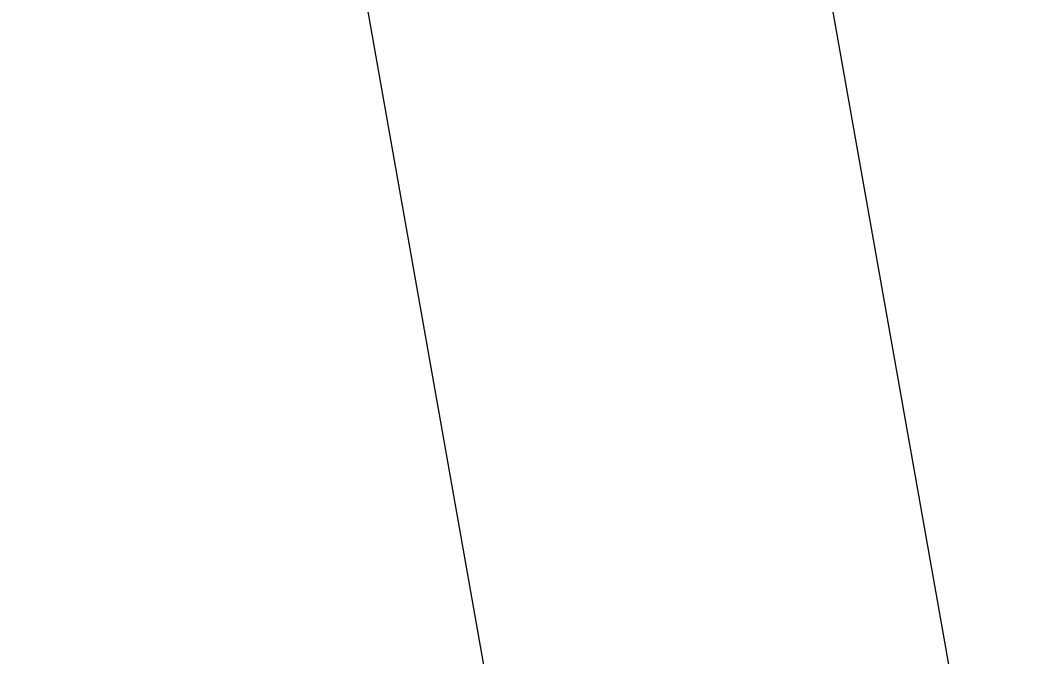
# Model space of a CAD drawing. Header units: millimetres. Extents: x -8417289 to 9420486, y 0 to 166066.
# Drawn here: x -194474.21 to -194452.19, y 106337.59 to 106351.63 of the extents above; entities that cross this region are included whole.
import ezdxf
from ezdxf import colors
from ezdxf.entities.mleader import LeaderData, LeaderLine
from ezdxf.math import Vec2, Vec3

# ---------------------------------------------------------------- set-up
doc = ezdxf.new("R2010")
doc.units = ezdxf.units.MM
doc.header["$MEASUREMENT"] = 0
doc.layers.get('0').update_dxf_attribs({"color": 250, "lineweight": 9})
for name, color, linetype, lineweight in [('_АР ТЕКСТ', 250, 'Continuous', 25), ('АР_Размеры', 175, 'Continuous', 9), ('АР_Сущ Несущая стена', 216, 'Continuous', 30)]:
    doc.layers.add(name, color=color, linetype=linetype, lineweight=lineweight)
doc.styles.add('ISOCPEUR', font='isocpeur.TTF')

# ---------------------------------------------------------------- blocks, each defined once
blk = doc.blocks.new('_DotSmall')
at = {"color": 0, "linetype": 'ByBlock', "const_width": 0.5}
blk.add_lwpolyline([(-0.0625, 0, 1), (0.0625, 0, 1)], format="xyb", close=True, dxfattribs=at)

msp = doc.modelspace()

# ---------------------------------------------------------------- linework, layer by layer
at = {"layer": 'АР_Размеры', "color": 5, "lineweight": 0, "ltscale": 100, "transparency": 33554687}
for points in [[(-194452.387, 106330.01), (-194458.172, 106362.646, 0.523933), (-194458.589, 106362.903), (-194459.669, 106362.711), (-194466.752, 106361.456), (-194467.833, 106361.264, 0.523933), (-194468.136, 106360.88), (-194462.352, 106328.244, 0.414326)], [(-194452.387, 106330.01), (-194458.172, 106362.646, 0.523933), (-194458.589, 106362.903), (-194459.669, 106362.711), (-194466.752, 106361.456), (-194467.833, 106361.264, 0.523933), (-194468.136, 106360.88), (-194462.352, 106328.244, 0.414326)], [(-194452.387, 106330.01), (-194458.172, 106362.646, 0.523933), (-194458.589, 106362.903), (-194459.669, 106362.711), (-194466.752, 106361.456), (-194467.833, 106361.264, 0.523933), (-194468.136, 106360.88), (-194462.352, 106328.244, 0.414326)], [(-194452.387, 106330.01), (-194458.172, 106362.646, 0.523933), (-194458.589, 106362.903), (-194459.669, 106362.711), (-194466.752, 106361.456), (-194467.833, 106361.264, 0.523933), (-194468.136, 106360.88), (-194462.352, 106328.244, 0.414326)], [(-194452.387, 106330.01), (-194458.172, 106362.646, 0.523933), (-194458.589, 106362.903), (-194459.669, 106362.711), (-194466.752, 106361.456), (-194467.833, 106361.264, 0.523933), (-194468.136, 106360.88), (-194462.352, 106328.244, 0.414326)], [(-194452.387, 106330.01), (-194458.172, 106362.646, 0.523933), (-194458.589, 106362.903), (-194459.669, 106362.711), (-194466.752, 106361.456), (-194467.833, 106361.264, 0.523933), (-194468.136, 106360.88), (-194462.352, 106328.244, 0.414326)], [(-194452.387, 106330.01), (-194458.172, 106362.646, 0.523933), (-194458.589, 106362.903), (-194459.669, 106362.711), (-194466.752, 106361.456), (-194467.833, 106361.264, 0.523933), (-194468.136, 106360.88), (-194462.352, 106328.244, 0.414326)], [(-194452.387, 106330.01), (-194458.172, 106362.646, 0.523933), (-194458.589, 106362.903), (-194459.669, 106362.711), (-194466.752, 106361.456), (-194467.833, 106361.264, 0.523933), (-194468.136, 106360.88), (-194462.352, 106328.244, 0.414326)], [(-194452.387, 106330.01), (-194458.172, 106362.646, 0.523933), (-194458.589, 106362.903), (-194459.669, 106362.711), (-194466.752, 106361.456), (-194467.833, 106361.264, 0.523933), (-194468.136, 106360.88), (-194462.352, 106328.244, 0.414326)], [(-194452.387, 106330.01), (-194458.172, 106362.646, 0.523933), (-194458.589, 106362.903), (-194459.669, 106362.711), (-194466.752, 106361.456), (-194467.833, 106361.264, 0.523933), (-194468.136, 106360.88), (-194462.352, 106328.244, 0.414326)], [(-194452.387, 106330.01), (-194458.172, 106362.646, 0.523933), (-194458.589, 106362.903), (-194459.669, 106362.711), (-194466.752, 106361.456), (-194467.833, 106361.264, 0.523933), (-194468.136, 106360.88), (-194462.352, 106328.244, 0.414326)], [(-194452.387, 106330.01), (-194458.172, 106362.646, 0.523933), (-194458.589, 106362.903), (-194459.669, 106362.711), (-194466.752, 106361.456), (-194467.833, 106361.264, 0.523933), (-194468.136, 106360.88), (-194462.352, 106328.244, 0.414326)], [(-194452.387, 106330.01), (-194458.172, 106362.646, 0.523933), (-194458.589, 106362.903), (-194459.669, 106362.711), (-194466.752, 106361.456), (-194467.833, 106361.264, 0.523933), (-194468.136, 106360.88), (-194462.352, 106328.244, 0.414326)], [(-194452.387, 106330.01), (-194458.172, 106362.646, 0.523933), (-194458.589, 106362.903), (-194459.669, 106362.711), (-194466.752, 106361.456), (-194467.833, 106361.264, 0.523933), (-194468.136, 106360.88), (-194462.352, 106328.244, 0.414326)], [(-194452.387, 106330.01), (-194458.172, 106362.646, 0.523933), (-194458.589, 106362.903), (-194459.669, 106362.711), (-194466.752, 106361.456), (-194467.833, 106361.264, 0.523933), (-194468.136, 106360.88), (-194462.352, 106328.244, 0.414326)], [(-194452.387, 106330.01), (-194458.172, 106362.646, 0.523933), (-194458.589, 106362.903), (-194459.669, 106362.711), (-194466.752, 106361.456), (-194467.833, 106361.264, 0.523933), (-194468.136, 106360.88), (-194462.352, 106328.244, 0.414326)], [(-194452.387, 106330.01), (-194458.172, 106362.646, 0.523933), (-194458.589, 106362.903), (-194459.669, 106362.711), (-194466.752, 106361.456), (-194467.833, 106361.264, 0.523933), (-194468.136, 106360.88), (-194462.352, 106328.244, 0.414326)], [(-194452.387, 106330.01), (-194458.172, 106362.646, 0.523933), (-194458.589, 106362.903), (-194459.669, 106362.711), (-194466.752, 106361.456), (-194467.833, 106361.264, 0.523933), (-194468.136, 106360.88), (-194462.352, 106328.244, 0.414326)], [(-194452.387, 106330.01), (-194458.172, 106362.646, 0.523933), (-194458.589, 106362.903), (-194459.669, 106362.711), (-194466.752, 106361.456), (-194467.833, 106361.264, 0.523933), (-194468.136, 106360.88), (-194462.352, 106328.244, 0.414326)], [(-194452.387, 106330.01), (-194458.172, 106362.646, 0.523933), (-194458.589, 106362.903), (-194459.669, 106362.711), (-194466.752, 106361.456), (-194467.833, 106361.264, 0.523933), (-194468.136, 106360.88), (-194462.352, 106328.244, 0.414326)], [(-194452.387, 106330.01), (-194458.172, 106362.646, 0.523933), (-194458.589, 106362.903), (-194459.669, 106362.711), (-194466.752, 106361.456), (-194467.833, 106361.264, 0.523933), (-194468.136, 106360.88), (-194462.352, 106328.244, 0.414326)], [(-194452.387, 106330.01), (-194458.172, 106362.646, 0.523933), (-194458.589, 106362.903), (-194459.669, 106362.711), (-194466.752, 106361.456), (-194467.833, 106361.264, 0.523933), (-194468.136, 106360.88), (-194462.352, 106328.244, 0.414326)], [(-194452.387, 106330.01), (-194458.172, 106362.646, 0.523933), (-194458.589, 106362.903), (-194459.669, 106362.711), (-194466.752, 106361.456), (-194467.833, 106361.264, 0.523933), (-194468.136, 106360.88), (-194462.352, 106328.244, 0.414326)], [(-194452.387, 106330.01), (-194458.172, 106362.646, 0.523933), (-194458.589, 106362.903), (-194459.669, 106362.711), (-194466.752, 106361.456), (-194467.833, 106361.264, 0.523933), (-194468.136, 106360.88), (-194462.352, 106328.244, 0.414326)], [(-194452.387, 106330.01), (-194458.172, 106362.646, 0.523933), (-194458.589, 106362.903), (-194459.669, 106362.711), (-194466.752, 106361.456), (-194467.833, 106361.264, 0.523933), (-194468.136, 106360.88), (-194462.352, 106328.244, 0.414326)], [(-194452.387, 106330.01), (-194458.172, 106362.646, 0.523933), (-194458.589, 106362.903), (-194459.669, 106362.711), (-194466.752, 106361.456), (-194467.833, 106361.264, 0.523933), (-194468.136, 106360.88), (-194462.352, 106328.244, 0.414326)], [(-194452.387, 106330.01), (-194458.172, 106362.646, 0.523933), (-194458.589, 106362.903), (-194459.669, 106362.711), (-194466.752, 106361.456), (-194467.833, 106361.264, 0.523933), (-194468.136, 106360.88), (-194462.352, 106328.244, 0.414326)], [(-194452.387, 106330.01), (-194458.172, 106362.646, 0.523933), (-194458.589, 106362.903), (-194459.669, 106362.711), (-194466.752, 106361.456), (-194467.833, 106361.264, 0.523933), (-194468.136, 106360.88), (-194462.352, 106328.244, 0.414326)], [(-194452.387, 106330.01), (-194458.172, 106362.646, 0.523933), (-194458.589, 106362.903), (-194459.669, 106362.711), (-194466.752, 106361.456), (-194467.833, 106361.264, 0.523933), (-194468.136, 106360.88), (-194462.352, 106328.244, 0.414326)], [(-194452.387, 106330.01), (-194458.172, 106362.646, 0.523933), (-194458.589, 106362.903), (-194459.669, 106362.711), (-194466.752, 106361.456), (-194467.833, 106361.264, 0.523933), (-194468.136, 106360.88), (-194462.352, 106328.244, 0.414326)], [(-194452.387, 106330.01), (-194458.172, 106362.646, 0.523933), (-194458.589, 106362.903), (-194459.669, 106362.711), (-194466.752, 106361.456), (-194467.833, 106361.264, 0.523933), (-194468.136, 106360.88), (-194462.352, 106328.244, 0.414326)], [(-194452.387, 106330.01), (-194458.172, 106362.646, 0.523933), (-194458.589, 106362.903), (-194459.669, 106362.711), (-194466.752, 106361.456), (-194467.833, 106361.264, 0.523933), (-194468.136, 106360.88), (-194462.352, 106328.244, 0.414326)], [(-194452.387, 106330.01), (-194458.172, 106362.646, 0.523933), (-194458.589, 106362.903), (-194459.669, 106362.711), (-194466.752, 106361.456), (-194467.833, 106361.264, 0.523933), (-194468.136, 106360.88), (-194462.352, 106328.244, 0.414326)], [(-194452.387, 106330.01), (-194458.172, 106362.646, 0.523933), (-194458.589, 106362.903), (-194459.669, 106362.711), (-194466.752, 106361.456), (-194467.833, 106361.264, 0.523933), (-194468.136, 106360.88), (-194462.352, 106328.244, 0.414326)], [(-194452.387, 106330.01), (-194458.172, 106362.646, 0.523933), (-194458.589, 106362.903), (-194459.669, 106362.711), (-194466.752, 106361.456), (-194467.833, 106361.264, 0.523933), (-194468.136, 106360.88), (-194462.352, 106328.244, 0.414326)], [(-194452.387, 106330.01), (-194458.172, 106362.646, 0.523933), (-194458.589, 106362.903), (-194459.669, 106362.711), (-194466.752, 106361.456), (-194467.833, 106361.264, 0.523933), (-194468.136, 106360.88), (-194462.352, 106328.244, 0.414326)], [(-194452.387, 106330.01), (-194458.172, 106362.646, 0.523933), (-194458.589, 106362.903), (-194459.669, 106362.711), (-194466.752, 106361.456), (-194467.833, 106361.264, 0.523933), (-194468.136, 106360.88), (-194462.352, 106328.244, 0.414326)], [(-194452.387, 106330.01), (-194458.172, 106362.646, 0.523933), (-194458.589, 106362.903), (-194459.669, 106362.711), (-194466.752, 106361.456), (-194467.833, 106361.264, 0.523933), (-194468.136, 106360.88), (-194462.352, 106328.244, 0.414326)], [(-194452.387, 106330.01), (-194458.172, 106362.646, 0.523933), (-194458.589, 106362.903), (-194459.669, 106362.711), (-194466.752, 106361.456), (-194467.833, 106361.264, 0.523933), (-194468.136, 106360.88), (-194462.352, 106328.244, 0.414326)], [(-194452.387, 106330.01), (-194458.172, 106362.646, 0.523933), (-194458.589, 106362.903), (-194459.669, 106362.711), (-194466.752, 106361.456), (-194467.833, 106361.264, 0.523933), (-194468.136, 106360.88), (-194462.352, 106328.244, 0.414326)], [(-194452.387, 106330.01), (-194458.172, 106362.646, 0.523933), (-194458.589, 106362.903), (-194459.669, 106362.711), (-194466.752, 106361.456), (-194467.833, 106361.264, 0.523933), (-194468.136, 106360.88), (-194462.352, 106328.244, 0.414326)], [(-194452.387, 106330.01), (-194458.172, 106362.646, 0.523933), (-194458.589, 106362.903), (-194459.669, 106362.711), (-194466.752, 106361.456), (-194467.833, 106361.264, 0.523933), (-194468.136, 106360.88), (-194462.352, 106328.244, 0.414326)], [(-194452.387, 106330.01), (-194458.172, 106362.646, 0.523933), (-194458.589, 106362.903), (-194459.669, 106362.711), (-194466.752, 106361.456), (-194467.833, 106361.264, 0.523933), (-194468.136, 106360.88), (-194462.352, 106328.244, 0.414326)], [(-194452.387, 106330.01), (-194458.172, 106362.646, 0.523933), (-194458.589, 106362.903), (-194459.669, 106362.711), (-194466.752, 106361.456), (-194467.833, 106361.264, 0.523933), (-194468.136, 106360.88), (-194462.352, 106328.244, 0.414326)], [(-194452.387, 106330.01), (-194458.172, 106362.646, 0.523933), (-194458.589, 106362.903), (-194459.669, 106362.711), (-194466.752, 106361.456), (-194467.833, 106361.264, 0.523933), (-194468.136, 106360.88), (-194462.352, 106328.244, 0.414326)], [(-194452.387, 106330.01), (-194458.172, 106362.646, 0.523933), (-194458.589, 106362.903), (-194459.669, 106362.711), (-194466.752, 106361.456), (-194467.833, 106361.264, 0.523933), (-194468.136, 106360.88), (-194462.352, 106328.244, 0.414326)], [(-194452.387, 106330.01), (-194458.172, 106362.646, 0.523933), (-194458.589, 106362.903), (-194459.669, 106362.711), (-194466.752, 106361.456), (-194467.833, 106361.264, 0.523933), (-194468.136, 106360.88), (-194462.352, 106328.244, 0.414326)], [(-194452.387, 106330.01), (-194458.172, 106362.646, 0.523933), (-194458.589, 106362.903), (-194459.669, 106362.711), (-194466.752, 106361.456), (-194467.833, 106361.264, 0.523933), (-194468.136, 106360.88), (-194462.352, 106328.244, 0.414326)], [(-194452.387, 106330.01), (-194458.172, 106362.646, 0.523933), (-194458.589, 106362.903), (-194459.669, 106362.711), (-194466.752, 106361.456), (-194467.833, 106361.264, 0.523933), (-194468.136, 106360.88), (-194462.352, 106328.244, 0.414326)], [(-194452.387, 106330.01), (-194458.172, 106362.646, 0.523933), (-194458.589, 106362.903), (-194459.669, 106362.711), (-194466.752, 106361.456), (-194467.833, 106361.264, 0.523933), (-194468.136, 106360.88), (-194462.352, 106328.244, 0.414326)], [(-194452.387, 106330.01), (-194458.172, 106362.646, 0.523933), (-194458.589, 106362.903), (-194459.669, 106362.711), (-194466.752, 106361.456), (-194467.833, 106361.264, 0.523933), (-194468.136, 106360.88), (-194462.352, 106328.244, 0.414326)], [(-194452.387, 106330.01), (-194458.172, 106362.646, 0.523933), (-194458.589, 106362.903), (-194459.669, 106362.711), (-194466.752, 106361.456), (-194467.833, 106361.264, 0.523933), (-194468.136, 106360.88), (-194462.352, 106328.244, 0.414326)], [(-194452.387, 106330.01), (-194458.172, 106362.646, 0.523933), (-194458.589, 106362.903), (-194459.669, 106362.711), (-194466.752, 106361.456), (-194467.833, 106361.264, 0.523933), (-194468.136, 106360.88), (-194462.352, 106328.244, 0.414326)], [(-194452.387, 106330.01), (-194458.172, 106362.646, 0.523933), (-194458.589, 106362.903), (-194459.669, 106362.711), (-194466.752, 106361.456), (-194467.833, 106361.264, 0.523933), (-194468.136, 106360.88), (-194462.352, 106328.244, 0.414326)], [(-194452.387, 106330.01), (-194458.172, 106362.646, 0.523933), (-194458.589, 106362.903), (-194459.669, 106362.711), (-194466.752, 106361.456), (-194467.833, 106361.264, 0.523933), (-194468.136, 106360.88), (-194462.352, 106328.244, 0.414326)], [(-194452.387, 106330.01), (-194458.172, 106362.646, 0.523933), (-194458.589, 106362.903), (-194459.669, 106362.711), (-194466.752, 106361.456), (-194467.833, 106361.264, 0.523933), (-194468.136, 106360.88), (-194462.352, 106328.244, 0.414326)], [(-194452.387, 106330.01), (-194458.172, 106362.646, 0.523933), (-194458.589, 106362.903), (-194459.669, 106362.711), (-194466.752, 106361.456), (-194467.833, 106361.264, 0.523933), (-194468.136, 106360.88), (-194462.352, 106328.244, 0.414326)], [(-194452.387, 106330.01), (-194458.172, 106362.646, 0.523933), (-194458.589, 106362.903), (-194459.669, 106362.711), (-194466.752, 106361.456), (-194467.833, 106361.264, 0.523933), (-194468.136, 106360.88), (-194462.352, 106328.244, 0.414326)], [(-194452.387, 106330.01), (-194458.172, 106362.646, 0.523933), (-194458.589, 106362.903), (-194459.669, 106362.711), (-194466.752, 106361.456), (-194467.833, 106361.264, 0.523933), (-194468.136, 106360.88), (-194462.352, 106328.244, 0.414326)], [(-194452.387, 106330.01), (-194458.172, 106362.646, 0.523933), (-194458.589, 106362.903), (-194459.669, 106362.711), (-194466.752, 106361.456), (-194467.833, 106361.264, 0.523933), (-194468.136, 106360.88), (-194462.352, 106328.244, 0.414326)], [(-194452.387, 106330.01), (-194458.172, 106362.646, 0.523933), (-194458.589, 106362.903), (-194459.669, 106362.711), (-194466.752, 106361.456), (-194467.833, 106361.264, 0.523933), (-194468.136, 106360.88), (-194462.352, 106328.244, 0.414326)], [(-194452.387, 106330.01), (-194458.172, 106362.646, 0.523933), (-194458.589, 106362.903), (-194459.669, 106362.711), (-194466.752, 106361.456), (-194467.833, 106361.264, 0.523933), (-194468.136, 106360.88), (-194462.352, 106328.244, 0.414326)], [(-194452.387, 106330.01), (-194458.172, 106362.646, 0.523933), (-194458.589, 106362.903), (-194459.669, 106362.711), (-194466.752, 106361.456), (-194467.833, 106361.264, 0.523933), (-194468.136, 106360.88), (-194462.352, 106328.244, 0.414326)], [(-194452.387, 106330.01), (-194458.172, 106362.646, 0.523933), (-194458.589, 106362.903), (-194459.669, 106362.711), (-194466.752, 106361.456), (-194467.833, 106361.264, 0.523933), (-194468.136, 106360.88), (-194462.352, 106328.244, 0.414326)], [(-194452.387, 106330.01), (-194458.172, 106362.646, 0.523933), (-194458.589, 106362.903), (-194459.669, 106362.711), (-194466.752, 106361.456), (-194467.833, 106361.264, 0.523933), (-194468.136, 106360.88), (-194462.352, 106328.244, 0.414326)], [(-194452.387, 106330.01), (-194458.172, 106362.646, 0.523933), (-194458.589, 106362.903), (-194459.669, 106362.711), (-194466.752, 106361.456), (-194467.833, 106361.264, 0.523933), (-194468.136, 106360.88), (-194462.352, 106328.244, 0.414326)], [(-194452.387, 106330.01), (-194458.172, 106362.646, 0.523933), (-194458.589, 106362.903), (-194459.669, 106362.711), (-194466.752, 106361.456), (-194467.833, 106361.264, 0.523933), (-194468.136, 106360.88), (-194462.352, 106328.244, 0.414326)], [(-194452.387, 106330.01), (-194458.172, 106362.646, 0.523933), (-194458.589, 106362.903), (-194459.669, 106362.711), (-194466.752, 106361.456), (-194467.833, 106361.264, 0.523933), (-194468.136, 106360.88), (-194462.352, 106328.244, 0.414326)], [(-194452.387, 106330.01), (-194458.172, 106362.646, 0.523933), (-194458.589, 106362.903), (-194459.669, 106362.711), (-194466.752, 106361.456), (-194467.833, 106361.264, 0.523933), (-194468.136, 106360.88), (-194462.352, 106328.244, 0.414326)], [(-194452.387, 106330.01), (-194458.172, 106362.646, 0.523933), (-194458.589, 106362.903), (-194459.669, 106362.711), (-194466.752, 106361.456), (-194467.833, 106361.264, 0.523933), (-194468.136, 106360.88), (-194462.352, 106328.244, 0.414326)], [(-194452.387, 106330.01), (-194458.172, 106362.646, 0.523933), (-194458.589, 106362.903), (-194459.669, 106362.711), (-194466.752, 106361.456), (-194467.833, 106361.264, 0.523933), (-194468.136, 106360.88), (-194462.352, 106328.244, 0.414326)], [(-194452.387, 106330.01), (-194458.172, 106362.646, 0.523933), (-194458.589, 106362.903), (-194459.669, 106362.711), (-194466.752, 106361.456), (-194467.833, 106361.264, 0.523933), (-194468.136, 106360.88), (-194462.352, 106328.244, 0.414326)], [(-194452.387, 106330.01), (-194458.172, 106362.646, 0.523933), (-194458.589, 106362.903), (-194459.669, 106362.711), (-194466.752, 106361.456), (-194467.833, 106361.264, 0.523933), (-194468.136, 106360.88), (-194462.352, 106328.244, 0.414326)], [(-194452.387, 106330.01), (-194458.172, 106362.646, 0.523933), (-194458.589, 106362.903), (-194459.669, 106362.711), (-194466.752, 106361.456), (-194467.833, 106361.264, 0.523933), (-194468.136, 106360.88), (-194462.352, 106328.244, 0.414326)], [(-194452.387, 106330.01), (-194458.172, 106362.646, 0.523933), (-194458.589, 106362.903), (-194459.669, 106362.711), (-194466.752, 106361.456), (-194467.833, 106361.264, 0.523933), (-194468.136, 106360.88), (-194462.352, 106328.244, 0.414326)], [(-194452.387, 106330.01), (-194458.172, 106362.646, 0.523933), (-194458.589, 106362.903), (-194459.669, 106362.711), (-194466.752, 106361.456), (-194467.833, 106361.264, 0.523933), (-194468.136, 106360.88), (-194462.352, 106328.244, 0.414326)], [(-194452.387, 106330.01), (-194458.172, 106362.646, 0.523933), (-194458.589, 106362.903), (-194459.669, 106362.711), (-194466.752, 106361.456), (-194467.833, 106361.264, 0.523933), (-194468.136, 106360.88), (-194462.352, 106328.244, 0.414326)], [(-194452.387, 106330.01), (-194458.172, 106362.646, 0.523933), (-194458.589, 106362.903), (-194459.669, 106362.711), (-194466.752, 106361.456), (-194467.833, 106361.264, 0.523933), (-194468.136, 106360.88), (-194462.352, 106328.244, 0.414326)], [(-194452.387, 106330.01), (-194458.172, 106362.646, 0.523933), (-194458.589, 106362.903), (-194459.669, 106362.711), (-194466.752, 106361.456), (-194467.833, 106361.264, 0.523933), (-194468.136, 106360.88), (-194462.352, 106328.244, 0.414326)], [(-194452.387, 106330.01), (-194458.172, 106362.646, 0.523933), (-194458.589, 106362.903), (-194459.669, 106362.711), (-194466.752, 106361.456), (-194467.833, 106361.264, 0.523933), (-194468.136, 106360.88), (-194462.352, 106328.244, 0.414326)], [(-194452.387, 106330.01), (-194458.172, 106362.646, 0.523933), (-194458.589, 106362.903), (-194459.669, 106362.711), (-194466.752, 106361.456), (-194467.833, 106361.264, 0.523933), (-194468.136, 106360.88), (-194462.352, 106328.244, 0.414326)], [(-194452.387, 106330.01), (-194458.172, 106362.646, 0.523933), (-194458.589, 106362.903), (-194459.669, 106362.711), (-194466.752, 106361.456), (-194467.833, 106361.264, 0.523933), (-194468.136, 106360.88), (-194462.352, 106328.244, 0.414326)], [(-194452.387, 106330.01), (-194458.172, 106362.646, 0.523933), (-194458.589, 106362.903), (-194459.669, 106362.711), (-194466.752, 106361.456), (-194467.833, 106361.264, 0.523933), (-194468.136, 106360.88), (-194462.352, 106328.244, 0.414326)], [(-194452.387, 106330.01), (-194458.172, 106362.646, 0.523933), (-194458.589, 106362.903), (-194459.669, 106362.711), (-194466.752, 106361.456), (-194467.833, 106361.264, 0.523933), (-194468.136, 106360.88), (-194462.352, 106328.244, 0.414326)], [(-194452.387, 106330.01), (-194458.172, 106362.646, 0.523933), (-194458.589, 106362.903), (-194459.669, 106362.711), (-194466.752, 106361.456), (-194467.833, 106361.264, 0.523933), (-194468.136, 106360.88), (-194462.352, 106328.244, 0.414326)], [(-194452.387, 106330.01), (-194458.172, 106362.646, 0.523933), (-194458.589, 106362.903), (-194459.669, 106362.711), (-194466.752, 106361.456), (-194467.833, 106361.264, 0.523933), (-194468.136, 106360.88), (-194462.352, 106328.244, 0.414326)], [(-194452.387, 106330.01), (-194458.172, 106362.646, 0.523933), (-194458.589, 106362.903), (-194459.669, 106362.711), (-194466.752, 106361.456), (-194467.833, 106361.264, 0.523933), (-194468.136, 106360.88), (-194462.352, 106328.244, 0.414326)], [(-194452.387, 106330.01), (-194458.172, 106362.646, 0.523933), (-194458.589, 106362.903), (-194459.669, 106362.711), (-194466.752, 106361.456), (-194467.833, 106361.264, 0.523933), (-194468.136, 106360.88), (-194462.352, 106328.244, 0.414326)], [(-194452.387, 106330.01), (-194458.172, 106362.646, 0.523933), (-194458.589, 106362.903), (-194459.669, 106362.711), (-194466.752, 106361.456), (-194467.833, 106361.264, 0.523933), (-194468.136, 106360.88), (-194462.352, 106328.244, 0.414326)], [(-194452.387, 106330.01), (-194458.172, 106362.646, 0.523933), (-194458.589, 106362.903), (-194459.669, 106362.711), (-194466.752, 106361.456), (-194467.833, 106361.264, 0.523933), (-194468.136, 106360.88), (-194462.352, 106328.244, 0.414326)], [(-194452.387, 106330.01), (-194458.172, 106362.646, 0.523933), (-194458.589, 106362.903), (-194459.669, 106362.711), (-194466.752, 106361.456), (-194467.833, 106361.264, 0.523933), (-194468.136, 106360.88), (-194462.352, 106328.244, 0.414326)], [(-194452.387, 106330.01), (-194458.172, 106362.646, 0.523933), (-194458.589, 106362.903), (-194459.669, 106362.711), (-194466.752, 106361.456), (-194467.833, 106361.264, 0.523933), (-194468.136, 106360.88), (-194462.352, 106328.244, 0.414326)], [(-194452.387, 106330.01), (-194458.172, 106362.646, 0.523933), (-194458.589, 106362.903), (-194459.669, 106362.711), (-194466.752, 106361.456), (-194467.833, 106361.264, 0.523933), (-194468.136, 106360.88), (-194462.352, 106328.244, 0.414326)], [(-194452.387, 106330.01), (-194458.172, 106362.646, 0.523933), (-194458.589, 106362.903), (-194459.669, 106362.711), (-194466.752, 106361.456), (-194467.833, 106361.264, 0.523933), (-194468.136, 106360.88), (-194462.352, 106328.244, 0.414326)], [(-194452.387, 106330.01), (-194458.172, 106362.646, 0.523933), (-194458.589, 106362.903), (-194459.669, 106362.711), (-194466.752, 106361.456), (-194467.833, 106361.264, 0.523933), (-194468.136, 106360.88), (-194462.352, 106328.244, 0.414326)], [(-194452.387, 106330.01), (-194458.172, 106362.646, 0.523933), (-194458.589, 106362.903), (-194459.669, 106362.711), (-194466.752, 106361.456), (-194467.833, 106361.264, 0.523933), (-194468.136, 106360.88), (-194462.352, 106328.244, 0.414326)], [(-194452.387, 106330.01), (-194458.172, 106362.646, 0.523933), (-194458.589, 106362.903), (-194459.669, 106362.711), (-194466.752, 106361.456), (-194467.833, 106361.264, 0.523933), (-194468.136, 106360.88), (-194462.352, 106328.244, 0.414326)], [(-194452.387, 106330.01), (-194458.172, 106362.646, 0.523933), (-194458.589, 106362.903), (-194459.669, 106362.711), (-194466.752, 106361.456), (-194467.833, 106361.264, 0.523933), (-194468.136, 106360.88), (-194462.352, 106328.244, 0.414326)], [(-194452.387, 106330.01), (-194458.172, 106362.646, 0.523933), (-194458.589, 106362.903), (-194459.669, 106362.711), (-194466.752, 106361.456), (-194467.833, 106361.264, 0.523933), (-194468.136, 106360.88), (-194462.352, 106328.244, 0.414326)], [(-194452.387, 106330.01), (-194458.172, 106362.646, 0.523933), (-194458.589, 106362.903), (-194459.669, 106362.711), (-194466.752, 106361.456), (-194467.833, 106361.264, 0.523933), (-194468.136, 106360.88), (-194462.352, 106328.244, 0.414326)], [(-194452.387, 106330.01), (-194458.172, 106362.646, 0.523933), (-194458.589, 106362.903), (-194459.669, 106362.711), (-194466.752, 106361.456), (-194467.833, 106361.264, 0.523933), (-194468.136, 106360.88), (-194462.352, 106328.244, 0.414326)], [(-194452.387, 106330.01), (-194458.172, 106362.646, 0.523933), (-194458.589, 106362.903), (-194459.669, 106362.711), (-194466.752, 106361.456), (-194467.833, 106361.264, 0.523933), (-194468.136, 106360.88), (-194462.352, 106328.244, 0.414326)], [(-194452.387, 106330.01), (-194458.172, 106362.646, 0.523933), (-194458.589, 106362.903), (-194459.669, 106362.711), (-194466.752, 106361.456), (-194467.833, 106361.264, 0.523933), (-194468.136, 106360.88), (-194462.352, 106328.244, 0.414326)], [(-194452.387, 106330.01), (-194458.172, 106362.646, 0.523933), (-194458.589, 106362.903), (-194459.669, 106362.711), (-194466.752, 106361.456), (-194467.833, 106361.264, 0.523933), (-194468.136, 106360.88), (-194462.352, 106328.244, 0.414326)], [(-194452.387, 106330.01), (-194458.172, 106362.646, 0.523933), (-194458.589, 106362.903), (-194459.669, 106362.711), (-194466.752, 106361.456), (-194467.833, 106361.264, 0.523933), (-194468.136, 106360.88), (-194462.352, 106328.244, 0.414326)], [(-194452.387, 106330.01), (-194458.172, 106362.646, 0.523933), (-194458.589, 106362.903), (-194459.669, 106362.711), (-194466.752, 106361.456), (-194467.833, 106361.264, 0.523933), (-194468.136, 106360.88), (-194462.352, 106328.244, 0.414326)], [(-194452.387, 106330.01), (-194458.172, 106362.646, 0.523933), (-194458.589, 106362.903), (-194459.669, 106362.711), (-194466.752, 106361.456), (-194467.833, 106361.264, 0.523933), (-194468.136, 106360.88), (-194462.352, 106328.244, 0.414326)], [(-194452.387, 106330.01), (-194458.172, 106362.646, 0.523933), (-194458.589, 106362.903), (-194459.669, 106362.711), (-194466.752, 106361.456), (-194467.833, 106361.264, 0.523933), (-194468.136, 106360.88), (-194462.352, 106328.244, 0.414326)], [(-194452.387, 106330.01), (-194458.172, 106362.646, 0.523933), (-194458.589, 106362.903), (-194459.669, 106362.711), (-194466.752, 106361.456), (-194467.833, 106361.264, 0.523933), (-194468.136, 106360.88), (-194462.352, 106328.244, 0.414326)], [(-194452.387, 106330.01), (-194458.172, 106362.646, 0.523933), (-194458.589, 106362.903), (-194459.669, 106362.711), (-194466.752, 106361.456), (-194467.833, 106361.264, 0.523933), (-194468.136, 106360.88), (-194462.352, 106328.244, 0.414326)], [(-194452.387, 106330.01), (-194458.172, 106362.646, 0.523933), (-194458.589, 106362.903), (-194459.669, 106362.711), (-194466.752, 106361.456), (-194467.833, 106361.264, 0.523933), (-194468.136, 106360.88), (-194462.352, 106328.244, 0.414326)], [(-194452.387, 106330.01), (-194458.172, 106362.646, 0.523933), (-194458.589, 106362.903), (-194459.669, 106362.711), (-194466.752, 106361.456), (-194467.833, 106361.264, 0.523933), (-194468.136, 106360.88), (-194462.352, 106328.244, 0.414326)], [(-194452.387, 106330.01), (-194458.172, 106362.646, 0.523933), (-194458.589, 106362.903), (-194459.669, 106362.711), (-194466.752, 106361.456), (-194467.833, 106361.264, 0.523933), (-194468.136, 106360.88), (-194462.352, 106328.244, 0.414326)], [(-194452.387, 106330.01), (-194458.172, 106362.646, 0.523933), (-194458.589, 106362.903), (-194459.669, 106362.711), (-194466.752, 106361.456), (-194467.833, 106361.264, 0.523933), (-194468.136, 106360.88), (-194462.352, 106328.244, 0.414326)], [(-194452.387, 106330.01), (-194458.172, 106362.646, 0.523933), (-194458.589, 106362.903), (-194459.669, 106362.711), (-194466.752, 106361.456), (-194467.833, 106361.264, 0.523933), (-194468.136, 106360.88), (-194462.352, 106328.244, 0.414326)], [(-194452.387, 106330.01), (-194458.172, 106362.646, 0.523933), (-194458.589, 106362.903), (-194459.669, 106362.711), (-194466.752, 106361.456), (-194467.833, 106361.264, 0.523933), (-194468.136, 106360.88), (-194462.352, 106328.244, 0.414326)], [(-194452.387, 106330.01), (-194458.172, 106362.646, 0.523933), (-194458.589, 106362.903), (-194459.669, 106362.711), (-194466.752, 106361.456), (-194467.833, 106361.264, 0.523933), (-194468.136, 106360.88), (-194462.352, 106328.244, 0.414326)], [(-194452.387, 106330.01), (-194458.172, 106362.646, 0.523933), (-194458.589, 106362.903), (-194459.669, 106362.711), (-194466.752, 106361.456), (-194467.833, 106361.264, 0.523933), (-194468.136, 106360.88), (-194462.352, 106328.244, 0.414326)], [(-194452.387, 106330.01), (-194458.172, 106362.646, 0.523933), (-194458.589, 106362.903), (-194459.669, 106362.711), (-194466.752, 106361.456), (-194467.833, 106361.264, 0.523933), (-194468.136, 106360.88), (-194462.352, 106328.244, 0.414326)], [(-194452.387, 106330.01), (-194458.172, 106362.646, 0.523933), (-194458.589, 106362.903), (-194459.669, 106362.711), (-194466.752, 106361.456), (-194467.833, 106361.264, 0.523933), (-194468.136, 106360.88), (-194462.352, 106328.244, 0.414326)], [(-194452.387, 106330.01), (-194458.172, 106362.646, 0.523933), (-194458.589, 106362.903), (-194459.669, 106362.711), (-194466.752, 106361.456), (-194467.833, 106361.264, 0.523933), (-194468.136, 106360.88), (-194462.352, 106328.244, 0.414326)], [(-194452.387, 106330.01), (-194458.172, 106362.646, 0.523933), (-194458.589, 106362.903), (-194459.669, 106362.711), (-194466.752, 106361.456), (-194467.833, 106361.264, 0.523933), (-194468.136, 106360.88), (-194462.352, 106328.244, 0.414326)], [(-194452.387, 106330.01), (-194458.172, 106362.646, 0.523933), (-194458.589, 106362.903), (-194459.669, 106362.711), (-194466.752, 106361.456), (-194467.833, 106361.264, 0.523933), (-194468.136, 106360.88), (-194462.352, 106328.244, 0.414326)], [(-194452.387, 106330.01), (-194458.172, 106362.646, 0.523933), (-194458.589, 106362.903), (-194459.669, 106362.711), (-194466.752, 106361.456), (-194467.833, 106361.264, 0.523933), (-194468.136, 106360.88), (-194462.352, 106328.244, 0.414326)], [(-194452.387, 106330.01), (-194458.172, 106362.646, 0.523933), (-194458.589, 106362.903), (-194459.669, 106362.711), (-194466.752, 106361.456), (-194467.833, 106361.264, 0.523933), (-194468.136, 106360.88), (-194462.352, 106328.244, 0.414326)], [(-194452.387, 106330.01), (-194458.172, 106362.646, 0.523933), (-194458.589, 106362.903), (-194459.669, 106362.711), (-194466.752, 106361.456), (-194467.833, 106361.264, 0.523933), (-194468.136, 106360.88), (-194462.352, 106328.244, 0.414326)], [(-194452.387, 106330.01), (-194458.172, 106362.646, 0.523933), (-194458.589, 106362.903), (-194459.669, 106362.711), (-194466.752, 106361.456), (-194467.833, 106361.264, 0.523933), (-194468.136, 106360.88), (-194462.352, 106328.244, 0.414326)], [(-194452.387, 106330.01), (-194458.172, 106362.646, 0.523933), (-194458.589, 106362.903), (-194459.669, 106362.711), (-194466.752, 106361.456), (-194467.833, 106361.264, 0.523933), (-194468.136, 106360.88), (-194462.352, 106328.244, 0.414326)], [(-194452.387, 106330.01), (-194458.172, 106362.646, 0.523933), (-194458.589, 106362.903), (-194459.669, 106362.711), (-194466.752, 106361.456), (-194467.833, 106361.264, 0.523933), (-194468.136, 106360.88), (-194462.352, 106328.244, 0.414326)], [(-194452.387, 106330.01), (-194458.172, 106362.646, 0.523933), (-194458.589, 106362.903), (-194459.669, 106362.711), (-194466.752, 106361.456), (-194467.833, 106361.264, 0.523933), (-194468.136, 106360.88), (-194462.352, 106328.244, 0.414326)], [(-194452.387, 106330.01), (-194458.172, 106362.646, 0.523933), (-194458.589, 106362.903), (-194459.669, 106362.711), (-194466.752, 106361.456), (-194467.833, 106361.264, 0.523933), (-194468.136, 106360.88), (-194462.352, 106328.244, 0.414326)], [(-194452.387, 106330.01), (-194458.172, 106362.646, 0.523933), (-194458.589, 106362.903), (-194459.669, 106362.711), (-194466.752, 106361.456), (-194467.833, 106361.264, 0.523933), (-194468.136, 106360.88), (-194462.352, 106328.244, 0.414326)], [(-194452.387, 106330.01), (-194458.172, 106362.646, 0.523933), (-194458.589, 106362.903), (-194459.669, 106362.711), (-194466.752, 106361.456), (-194467.833, 106361.264, 0.523933), (-194468.136, 106360.88), (-194462.352, 106328.244, 0.414326)], [(-194452.387, 106330.01), (-194458.172, 106362.646, 0.523933), (-194458.589, 106362.903), (-194459.669, 106362.711), (-194466.752, 106361.456), (-194467.833, 106361.264, 0.523933), (-194468.136, 106360.88), (-194462.352, 106328.244, 0.414326)], [(-194452.387, 106330.01), (-194458.172, 106362.646, 0.523933), (-194458.589, 106362.903), (-194459.669, 106362.711), (-194466.752, 106361.456), (-194467.833, 106361.264, 0.523933), (-194468.136, 106360.88), (-194462.352, 106328.244, 0.414326)], [(-194452.387, 106330.01), (-194458.172, 106362.646, 0.523933), (-194458.589, 106362.903), (-194459.669, 106362.711), (-194466.752, 106361.456), (-194467.833, 106361.264, 0.523933), (-194468.136, 106360.88), (-194462.352, 106328.244, 0.414326)], [(-194452.387, 106330.01), (-194458.172, 106362.646, 0.523933), (-194458.589, 106362.903), (-194459.669, 106362.711), (-194466.752, 106361.456), (-194467.833, 106361.264, 0.523933), (-194468.136, 106360.88), (-194462.352, 106328.244, 0.414326)], [(-194452.387, 106330.01), (-194458.172, 106362.646, 0.523933), (-194458.589, 106362.903), (-194459.669, 106362.711), (-194466.752, 106361.456), (-194467.833, 106361.264, 0.523933), (-194468.136, 106360.88), (-194462.352, 106328.244, 0.414326)], [(-194452.387, 106330.01), (-194458.172, 106362.646, 0.523933), (-194458.589, 106362.903), (-194459.669, 106362.711), (-194466.752, 106361.456), (-194467.833, 106361.264, 0.523933), (-194468.136, 106360.88), (-194462.352, 106328.244, 0.414326)], [(-194452.387, 106330.01), (-194458.172, 106362.646, 0.523933), (-194458.589, 106362.903), (-194459.669, 106362.711), (-194466.752, 106361.456), (-194467.833, 106361.264, 0.523933), (-194468.136, 106360.88), (-194462.352, 106328.244, 0.414326)], [(-194452.387, 106330.01), (-194458.172, 106362.646, 0.523933), (-194458.589, 106362.903), (-194459.669, 106362.711), (-194466.752, 106361.456), (-194467.833, 106361.264, 0.523933), (-194468.136, 106360.88), (-194462.352, 106328.244, 0.414326)], [(-194457.73, 106335.361, -0.000016), (-194454.973, 106333.436, -0.208057)], [(-194457.73, 106335.361, -0.000016), (-194454.973, 106333.436, -0.208057)], [(-194457.73, 106335.361, -0.000016), (-194454.973, 106333.436, -0.208057)], [(-194457.73, 106335.361, -0.000016), (-194454.973, 106333.436, -0.208057)], [(-194457.73, 106335.361, -0.000016), (-194454.973, 106333.436, -0.208057)], [(-194457.73, 106335.361, -0.000016), (-194454.973, 106333.436, -0.208057)], [(-194457.73, 106335.361, -0.000016), (-194454.973, 106333.436, -0.208057)], [(-194457.73, 106335.361, -0.000016), (-194454.973, 106333.436, -0.208057)], [(-194457.73, 106335.361, -0.000016), (-194454.973, 106333.436, -0.208057)], [(-194457.73, 106335.361, -0.000016), (-194454.973, 106333.436, -0.208057)], [(-194457.73, 106335.361, -0.000016), (-194454.973, 106333.436, -0.208057)], [(-194457.73, 106335.361, -0.000016), (-194454.973, 106333.436, -0.208057)], [(-194457.73, 106335.361, -0.000016), (-194454.973, 106333.436, -0.208057)], [(-194457.73, 106335.361, -0.000016), (-194454.973, 106333.436, -0.208057)], [(-194457.73, 106335.361, -0.000016), (-194454.973, 106333.436, -0.208057)], [(-194457.73, 106335.361, -0.000016), (-194454.973, 106333.436, -0.208057)], [(-194457.73, 106335.361, -0.000016), (-194454.973, 106333.436, -0.208057)], [(-194457.73, 106335.361, -0.000016), (-194454.973, 106333.436, -0.208057)], [(-194457.73, 106335.361, -0.000016), (-194454.973, 106333.436, -0.208057)], [(-194457.73, 106335.361, -0.000016), (-194454.973, 106333.436, -0.208057)], [(-194457.73, 106335.361, -0.000016), (-194454.973, 106333.436, -0.208057)], [(-194457.73, 106335.361, -0.000016), (-194454.973, 106333.436, -0.208057)], [(-194457.73, 106335.361, -0.000016), (-194454.973, 106333.436, -0.208057)], [(-194457.73, 106335.361, -0.000016), (-194454.973, 106333.436, -0.208057)], [(-194457.73, 106335.361, -0.000016), (-194454.973, 106333.436, -0.208057)], [(-194457.73, 106335.361, -0.000016), (-194454.973, 106333.436, -0.208057)], [(-194457.73, 106335.361, -0.000016), (-194454.973, 106333.436, -0.208057)], [(-194457.73, 106335.361, -0.000016), (-194454.973, 106333.436, -0.208057)], [(-194457.73, 106335.361, -0.000016), (-194454.973, 106333.436, -0.208057)], [(-194457.73, 106335.361, -0.000016), (-194454.973, 106333.436, -0.208057)], [(-194457.73, 106335.361, -0.000016), (-194454.973, 106333.436, -0.208057)], [(-194457.73, 106335.361, -0.000016), (-194454.973, 106333.436, -0.208057)], [(-194457.73, 106335.361, -0.000016), (-194454.973, 106333.436, -0.208057)], [(-194457.73, 106335.361, -0.000016), (-194454.973, 106333.436, -0.208057)], [(-194457.73, 106335.361, -0.000016), (-194454.973, 106333.436, -0.208057)], [(-194457.73, 106335.361, -0.000016), (-194454.973, 106333.436, -0.208057)], [(-194457.73, 106335.361, -0.000016), (-194454.973, 106333.436, -0.208057)], [(-194457.73, 106335.361, -0.000016), (-194454.973, 106333.436, -0.208057)], [(-194457.73, 106335.361, -0.000016), (-194454.973, 106333.436, -0.208057)], [(-194457.73, 106335.361, -0.000016), (-194454.973, 106333.436, -0.208057)], [(-194457.73, 106335.361, -0.000016), (-194454.973, 106333.436, -0.208057)], [(-194457.73, 106335.361, -0.000016), (-194454.973, 106333.436, -0.208057)], [(-194457.73, 106335.361, -0.000016), (-194454.973, 106333.436, -0.208057)], [(-194457.73, 106335.361, -0.000016), (-194454.973, 106333.436, -0.208057)], [(-194457.73, 106335.361, -0.000016), (-194454.973, 106333.436, -0.208057)], [(-194457.73, 106335.361, -0.000016), (-194454.973, 106333.436, -0.208057)], [(-194457.73, 106335.361, -0.000016), (-194454.973, 106333.436, -0.208057)], [(-194457.73, 106335.361, -0.000016), (-194454.973, 106333.436, -0.208057)], [(-194457.73, 106335.361, -0.000016), (-194454.973, 106333.436, -0.208057)], [(-194457.73, 106335.361, -0.000016), (-194454.973, 106333.436, -0.208057)], [(-194457.73, 106335.361, -0.000016), (-194454.973, 106333.436, -0.208057)], [(-194457.73, 106335.361, -0.000016), (-194454.973, 106333.436, -0.208057)], [(-194457.73, 106335.361, -0.000016), (-194454.973, 106333.436, -0.208057)], [(-194457.73, 106335.361, -0.000016), (-194454.973, 106333.436, -0.208057)], [(-194457.73, 106335.361, -0.000016), (-194454.973, 106333.436, -0.208057)], [(-194457.73, 106335.361, -0.000016), (-194454.973, 106333.436, -0.208057)], [(-194457.73, 106335.361, -0.000016), (-194454.973, 106333.436, -0.208057)], [(-194457.73, 106335.361, -0.000016), (-194454.973, 106333.436, -0.208057)], [(-194457.73, 106335.361, -0.000016), (-194454.973, 106333.436, -0.208057)], [(-194457.73, 106335.361, -0.000016), (-194454.973, 106333.436, -0.208057)], [(-194457.73, 106335.361, -0.000016), (-194454.973, 106333.436, -0.208057)], [(-194457.73, 106335.361, -0.000016), (-194454.973, 106333.436, -0.208057)], [(-194457.73, 106335.361, -0.000016), (-194454.973, 106333.436, -0.208057)], [(-194457.73, 106335.361, -0.000016), (-194454.973, 106333.436, -0.208057)], [(-194457.73, 106335.361, -0.000016), (-194454.973, 106333.436, -0.208057)], [(-194457.73, 106335.361, -0.000016), (-194454.973, 106333.436, -0.208057)], [(-194457.73, 106335.361, -0.000016), (-194454.973, 106333.436, -0.208057)], [(-194457.73, 106335.361, -0.000016), (-194454.973, 106333.436, -0.208057)], [(-194457.73, 106335.361, -0.000016), (-194454.973, 106333.436, -0.208057)], [(-194457.73, 106335.361, -0.000016), (-194454.973, 106333.436, -0.208057)], [(-194457.73, 106335.361, -0.000016), (-194454.973, 106333.436, -0.208057)], [(-194457.73, 106335.361, -0.000016), (-194454.973, 106333.436, -0.208057)], [(-194457.73, 106335.361, -0.000016), (-194454.973, 106333.436, -0.208057)], [(-194457.73, 106335.361, -0.000016), (-194454.973, 106333.436, -0.208057)], [(-194457.73, 106335.361, -0.000016), (-194454.973, 106333.436, -0.208057)], [(-194457.73, 106335.361, -0.000016), (-194454.973, 106333.436, -0.208057)], [(-194457.73, 106335.361, -0.000016), (-194454.973, 106333.436, -0.208057)], [(-194457.73, 106335.361, -0.000016), (-194454.973, 106333.436, -0.208057)], [(-194457.73, 106335.361, -0.000016), (-194454.973, 106333.436, -0.208057)], [(-194457.73, 106335.361, -0.000016), (-194454.973, 106333.436, -0.208057)], [(-194457.73, 106335.361, -0.000016), (-194454.973, 106333.436, -0.208057)], [(-194457.73, 106335.361, -0.000016), (-194454.973, 106333.436, -0.208057)], [(-194457.73, 106335.361, -0.000016), (-194454.973, 106333.436, -0.208057)], [(-194457.73, 106335.361, -0.000016), (-194454.973, 106333.436, -0.208057)], [(-194457.73, 106335.361, -0.000016), (-194454.973, 106333.436, -0.208057)], [(-194457.73, 106335.361, -0.000016), (-194454.973, 106333.436, -0.208057)], [(-194457.73, 106335.361, -0.000016), (-194454.973, 106333.436, -0.208057)], [(-194457.73, 106335.361, -0.000016), (-194454.973, 106333.436, -0.208057)], [(-194457.73, 106335.361, -0.000016), (-194454.973, 106333.436, -0.208057)], [(-194457.73, 106335.361, -0.000016), (-194454.973, 106333.436, -0.208057)], [(-194457.73, 106335.361, -0.000016), (-194454.973, 106333.436, -0.208057)], [(-194457.73, 106335.361, -0.000016), (-194454.973, 106333.436, -0.208057)], [(-194457.73, 106335.361, -0.000016), (-194454.973, 106333.436, -0.208057)], [(-194457.73, 106335.361, -0.000016), (-194454.973, 106333.436, -0.208057)], [(-194457.73, 106335.361, -0.000016), (-194454.973, 106333.436, -0.208057)], [(-194457.73, 106335.361, -0.000016), (-194454.973, 106333.436, -0.208057)], [(-194457.73, 106335.361, -0.000016), (-194454.973, 106333.436, -0.208057)], [(-194457.73, 106335.361, -0.000016), (-194454.973, 106333.436, -0.208057)], [(-194457.73, 106335.361, -0.000016), (-194454.973, 106333.436, -0.208057)], [(-194457.73, 106335.361, -0.000016), (-194454.973, 106333.436, -0.208057)], [(-194457.73, 106335.361, -0.000016), (-194454.973, 106333.436, -0.208057)], [(-194457.73, 106335.361, -0.000016), (-194454.973, 106333.436, -0.208057)], [(-194457.73, 106335.361, -0.000016), (-194454.973, 106333.436, -0.208057)], [(-194457.73, 106335.361, -0.000016), (-194454.973, 106333.436, -0.208057)], [(-194457.73, 106335.361, -0.000016), (-194454.973, 106333.436, -0.208057)], [(-194457.73, 106335.361, -0.000016), (-194454.973, 106333.436, -0.208057)], [(-194457.73, 106335.361, -0.000016), (-194454.973, 106333.436, -0.208057)], [(-194457.73, 106335.361, -0.000016), (-194454.973, 106333.436, -0.208057)], [(-194457.73, 106335.361, -0.000016), (-194454.973, 106333.436, -0.208057)], [(-194457.73, 106335.361, -0.000016), (-194454.973, 106333.436, -0.208057)], [(-194457.73, 106335.361, -0.000016), (-194454.973, 106333.436, -0.208057)], [(-194457.73, 106335.361, -0.000016), (-194454.973, 106333.436, -0.208057)], [(-194457.73, 106335.361, -0.000016), (-194454.973, 106333.436, -0.208057)], [(-194457.73, 106335.361, -0.000016), (-194454.973, 106333.436, -0.208057)], [(-194457.73, 106335.361, -0.000016), (-194454.973, 106333.436, -0.208057)], [(-194457.73, 106335.361, -0.000016), (-194454.973, 106333.436, -0.208057)], [(-194457.73, 106335.361, -0.000016), (-194454.973, 106333.436, -0.208057)], [(-194457.73, 106335.361, -0.000016), (-194454.973, 106333.436, -0.208057)], [(-194457.73, 106335.361, -0.000016), (-194454.973, 106333.436, -0.208057)], [(-194457.73, 106335.361, -0.000016), (-194454.973, 106333.436, -0.208057)], [(-194457.73, 106335.361, -0.000016), (-194454.973, 106333.436, -0.208057)], [(-194457.73, 106335.361, -0.000016), (-194454.973, 106333.436, -0.208057)], [(-194457.73, 106335.361, -0.000016), (-194454.973, 106333.436, -0.208057)], [(-194457.73, 106335.361, -0.000016), (-194454.973, 106333.436, -0.208057)], [(-194457.73, 106335.361, -0.000016), (-194454.973, 106333.436, -0.208057)], [(-194457.73, 106335.361, -0.000016), (-194454.973, 106333.436, -0.208057)], [(-194457.73, 106335.361, -0.000016), (-194454.973, 106333.436, -0.208057)], [(-194457.73, 106335.361, -0.000016), (-194454.973, 106333.436, -0.208057)], [(-194457.73, 106335.361, -0.000016), (-194454.973, 106333.436, -0.208057)], [(-194457.73, 106335.361, -0.000016), (-194454.973, 106333.436, -0.208057)], [(-194457.73, 106335.361, -0.000016), (-194454.973, 106333.436, -0.208057)], [(-194457.73, 106335.361, -0.000016), (-194454.973, 106333.436, -0.208057)], [(-194457.73, 106335.361, -0.000016), (-194454.973, 106333.436, -0.208057)], [(-194457.73, 106335.361, -0.000016), (-194454.973, 106333.436, -0.208057)], [(-194457.73, 106335.361, -0.000016), (-194454.973, 106333.436, -0.208057)], [(-194457.73, 106335.361, -0.000016), (-194454.973, 106333.436, -0.208057)], [(-194457.73, 106335.361, -0.000016), (-194454.973, 106333.436, -0.208057)], [(-194457.73, 106335.361, -0.000016), (-194454.973, 106333.436, -0.208057)], [(-194457.73, 106335.361, -0.000016), (-194454.973, 106333.436, -0.208057)], [(-194457.73, 106335.361, -0.000016), (-194454.973, 106333.436, -0.208057)], [(-194457.73, 106335.361, -0.000016), (-194454.973, 106333.436, -0.208057)], [(-194457.73, 106335.361, -0.000016), (-194454.973, 106333.436, -0.208057)], [(-194461.101, 106332.35, -0.000016), (-194459.173, 106335.105, -0.439819)], [(-194461.101, 106332.35, -0.000016), (-194459.173, 106335.105, -0.439819)], [(-194461.101, 106332.35, -0.000016), (-194459.173, 106335.105, -0.439819)], [(-194461.101, 106332.35, -0.000016), (-194459.173, 106335.105, -0.439819)], [(-194461.101, 106332.35, -0.000016), (-194459.173, 106335.105, -0.439819)], [(-194461.101, 106332.35, -0.000016), (-194459.173, 106335.105, -0.439819)], [(-194461.101, 106332.35, -0.000016), (-194459.173, 106335.105, -0.439819)], [(-194461.101, 106332.35, -0.000016), (-194459.173, 106335.105, -0.439819)], [(-194461.101, 106332.35, -0.000016), (-194459.173, 106335.105, -0.439819)], [(-194461.101, 106332.35, -0.000016), (-194459.173, 106335.105, -0.439819)], [(-194461.101, 106332.35, -0.000016), (-194459.173, 106335.105, -0.439819)], [(-194461.101, 106332.35, -0.000016), (-194459.173, 106335.105, -0.439819)], [(-194461.101, 106332.35, -0.000016), (-194459.173, 106335.105, -0.439819)], [(-194461.101, 106332.35, -0.000016), (-194459.173, 106335.105, -0.439819)], [(-194461.101, 106332.35, -0.000016), (-194459.173, 106335.105, -0.439819)], [(-194461.101, 106332.35, -0.000016), (-194459.173, 106335.105, -0.439819)], [(-194461.101, 106332.35, -0.000016), (-194459.173, 106335.105, -0.439819)], [(-194461.101, 106332.35, -0.000016), (-194459.173, 106335.105, -0.439819)], [(-194461.101, 106332.35, -0.000016), (-194459.173, 106335.105, -0.439819)], [(-194461.101, 106332.35, -0.000016), (-194459.173, 106335.105, -0.439819)], [(-194461.101, 106332.35, -0.000016), (-194459.173, 106335.105, -0.439819)], [(-194461.101, 106332.35, -0.000016), (-194459.173, 106335.105, -0.439819)], [(-194461.101, 106332.35, -0.000016), (-194459.173, 106335.105, -0.439819)], [(-194461.101, 106332.35, -0.000016), (-194459.173, 106335.105, -0.439819)], [(-194461.101, 106332.35, -0.000016), (-194459.173, 106335.105, -0.439819)], [(-194461.101, 106332.35, -0.000016), (-194459.173, 106335.105, -0.439819)], [(-194461.101, 106332.35, -0.000016), (-194459.173, 106335.105, -0.439819)], [(-194461.101, 106332.35, -0.000016), (-194459.173, 106335.105, -0.439819)], [(-194461.101, 106332.35, -0.000016), (-194459.173, 106335.105, -0.439819)], [(-194461.101, 106332.35, -0.000016), (-194459.173, 106335.105, -0.439819)], [(-194461.101, 106332.35, -0.000016), (-194459.173, 106335.105, -0.439819)], [(-194461.101, 106332.35, -0.000016), (-194459.173, 106335.105, -0.439819)], [(-194461.101, 106332.35, -0.000016), (-194459.173, 106335.105, -0.439819)], [(-194461.101, 106332.35, -0.000016), (-194459.173, 106335.105, -0.439819)], [(-194461.101, 106332.35, -0.000016), (-194459.173, 106335.105, -0.439819)], [(-194461.101, 106332.35, -0.000016), (-194459.173, 106335.105, -0.439819)], [(-194461.101, 106332.35, -0.000016), (-194459.173, 106335.105, -0.439819)], [(-194461.101, 106332.35, -0.000016), (-194459.173, 106335.105, -0.439819)], [(-194461.101, 106332.35, -0.000016), (-194459.173, 106335.105, -0.439819)], [(-194461.101, 106332.35, -0.000016), (-194459.173, 106335.105, -0.439819)], [(-194461.101, 106332.35, -0.000016), (-194459.173, 106335.105, -0.439819)], [(-194461.101, 106332.35, -0.000016), (-194459.173, 106335.105, -0.439819)], [(-194461.101, 106332.35, -0.000016), (-194459.173, 106335.105, -0.439819)], [(-194461.101, 106332.35, -0.000016), (-194459.173, 106335.105, -0.439819)], [(-194461.101, 106332.35, -0.000016), (-194459.173, 106335.105, -0.439819)], [(-194461.101, 106332.35, -0.000016), (-194459.173, 106335.105, -0.439819)], [(-194461.101, 106332.35, -0.000016), (-194459.173, 106335.105, -0.439819)], [(-194461.101, 106332.35, -0.000016), (-194459.173, 106335.105, -0.439819)], [(-194461.101, 106332.35, -0.000016), (-194459.173, 106335.105, -0.439819)], [(-194461.101, 106332.35, -0.000016), (-194459.173, 106335.105, -0.439819)], [(-194461.101, 106332.35, -0.000016), (-194459.173, 106335.105, -0.439819)], [(-194461.101, 106332.35, -0.000016), (-194459.173, 106335.105, -0.439819)], [(-194461.101, 106332.35, -0.000016), (-194459.173, 106335.105, -0.439819)], [(-194461.101, 106332.35, -0.000016), (-194459.173, 106335.105, -0.439819)], [(-194461.101, 106332.35, -0.000016), (-194459.173, 106335.105, -0.439819)], [(-194461.101, 106332.35, -0.000016), (-194459.173, 106335.105, -0.439819)], [(-194461.101, 106332.35, -0.000016), (-194459.173, 106335.105, -0.439819)], [(-194461.101, 106332.35, -0.000016), (-194459.173, 106335.105, -0.439819)], [(-194461.101, 106332.35, -0.000016), (-194459.173, 106335.105, -0.439819)], [(-194461.101, 106332.35, -0.000016), (-194459.173, 106335.105, -0.439819)], [(-194461.101, 106332.35, -0.000016), (-194459.173, 106335.105, -0.439819)], [(-194461.101, 106332.35, -0.000016), (-194459.173, 106335.105, -0.439819)], [(-194461.101, 106332.35, -0.000016), (-194459.173, 106335.105, -0.439819)], [(-194461.101, 106332.35, -0.000016), (-194459.173, 106335.105, -0.439819)], [(-194461.101, 106332.35, -0.000016), (-194459.173, 106335.105, -0.439819)], [(-194461.101, 106332.35, -0.000016), (-194459.173, 106335.105, -0.439819)], [(-194461.101, 106332.35, -0.000016), (-194459.173, 106335.105, -0.439819)], [(-194461.101, 106332.35, -0.000016), (-194459.173, 106335.105, -0.439819)], [(-194461.101, 106332.35, -0.000016), (-194459.173, 106335.105, -0.439819)], [(-194461.101, 106332.35, -0.000016), (-194459.173, 106335.105, -0.439819)], [(-194461.101, 106332.35, -0.000016), (-194459.173, 106335.105, -0.439819)], [(-194461.101, 106332.35, -0.000016), (-194459.173, 106335.105, -0.439819)], [(-194461.101, 106332.35, -0.000016), (-194459.173, 106335.105, -0.439819)], [(-194461.101, 106332.35, -0.000016), (-194459.173, 106335.105, -0.439819)], [(-194461.101, 106332.35, -0.000016), (-194459.173, 106335.105, -0.439819)], [(-194461.101, 106332.35, -0.000016), (-194459.173, 106335.105, -0.439819)], [(-194461.101, 106332.35, -0.000016), (-194459.173, 106335.105, -0.439819)], [(-194461.101, 106332.35, -0.000016), (-194459.173, 106335.105, -0.439819)], [(-194461.101, 106332.35, -0.000016), (-194459.173, 106335.105, -0.439819)], [(-194461.101, 106332.35, -0.000016), (-194459.173, 106335.105, -0.439819)], [(-194461.101, 106332.35, -0.000016), (-194459.173, 106335.105, -0.439819)], [(-194461.101, 106332.35, -0.000016), (-194459.173, 106335.105, -0.439819)], [(-194461.101, 106332.35, -0.000016), (-194459.173, 106335.105, -0.439819)], [(-194461.101, 106332.35, -0.000016), (-194459.173, 106335.105, -0.439819)], [(-194461.101, 106332.35, -0.000016), (-194459.173, 106335.105, -0.439819)], [(-194461.101, 106332.35, -0.000016), (-194459.173, 106335.105, -0.439819)], [(-194461.101, 106332.35, -0.000016), (-194459.173, 106335.105, -0.439819)], [(-194461.101, 106332.35, -0.000016), (-194459.173, 106335.105, -0.439819)], [(-194461.101, 106332.35, -0.000016), (-194459.173, 106335.105, -0.439819)], [(-194461.101, 106332.35, -0.000016), (-194459.173, 106335.105, -0.439819)], [(-194461.101, 106332.35, -0.000016), (-194459.173, 106335.105, -0.439819)], [(-194461.101, 106332.35, -0.000016), (-194459.173, 106335.105, -0.439819)], [(-194461.101, 106332.35, -0.000016), (-194459.173, 106335.105, -0.439819)], [(-194461.101, 106332.35, -0.000016), (-194459.173, 106335.105, -0.439819)], [(-194461.101, 106332.35, -0.000016), (-194459.173, 106335.105, -0.439819)], [(-194461.101, 106332.35, -0.000016), (-194459.173, 106335.105, -0.439819)], [(-194461.101, 106332.35, -0.000016), (-194459.173, 106335.105, -0.439819)], [(-194461.101, 106332.35, -0.000016), (-194459.173, 106335.105, -0.439819)], [(-194461.101, 106332.35, -0.000016), (-194459.173, 106335.105, -0.439819)], [(-194461.101, 106332.35, -0.000016), (-194459.173, 106335.105, -0.439819)], [(-194461.101, 106332.35, -0.000016), (-194459.173, 106335.105, -0.439819)], [(-194461.101, 106332.35, -0.000016), (-194459.173, 106335.105, -0.439819)], [(-194461.101, 106332.35, -0.000016), (-194459.173, 106335.105, -0.439819)], [(-194461.101, 106332.35, -0.000016), (-194459.173, 106335.105, -0.439819)], [(-194461.101, 106332.35, -0.000016), (-194459.173, 106335.105, -0.439819)], [(-194461.101, 106332.35, -0.000016), (-194459.173, 106335.105, -0.439819)], [(-194461.101, 106332.35, -0.000016), (-194459.173, 106335.105, -0.439819)], [(-194461.101, 106332.35, -0.000016), (-194459.173, 106335.105, -0.439819)], [(-194461.101, 106332.35, -0.000016), (-194459.173, 106335.105, -0.439819)], [(-194461.101, 106332.35, -0.000016), (-194459.173, 106335.105, -0.439819)], [(-194461.101, 106332.35, -0.000016), (-194459.173, 106335.105, -0.439819)], [(-194461.101, 106332.35, -0.000016), (-194459.173, 106335.105, -0.439819)], [(-194461.101, 106332.35, -0.000016), (-194459.173, 106335.105, -0.439819)], [(-194461.101, 106332.35, -0.000016), (-194459.173, 106335.105, -0.439819)], [(-194461.101, 106332.35, -0.000016), (-194459.173, 106335.105, -0.439819)], [(-194461.101, 106332.35, -0.000016), (-194459.173, 106335.105, -0.439819)], [(-194461.101, 106332.35, -0.000016), (-194459.173, 106335.105, -0.439819)], [(-194461.101, 106332.35, -0.000016), (-194459.173, 106335.105, -0.439819)], [(-194461.101, 106332.35, -0.000016), (-194459.173, 106335.105, -0.439819)], [(-194461.101, 106332.35, -0.000016), (-194459.173, 106335.105, -0.439819)], [(-194461.101, 106332.35, -0.000016), (-194459.173, 106335.105, -0.439819)], [(-194461.101, 106332.35, -0.000016), (-194459.173, 106335.105, -0.439819)], [(-194461.101, 106332.35, -0.000016), (-194459.173, 106335.105, -0.439819)], [(-194461.101, 106332.35, -0.000016), (-194459.173, 106335.105, -0.439819)], [(-194461.101, 106332.35, -0.000016), (-194459.173, 106335.105, -0.439819)], [(-194461.101, 106332.35, -0.000016), (-194459.173, 106335.105, -0.439819)], [(-194461.101, 106332.35, -0.000016), (-194459.173, 106335.105, -0.439819)], [(-194461.101, 106332.35, -0.000016), (-194459.173, 106335.105, -0.439819)], [(-194461.101, 106332.35, -0.000016), (-194459.173, 106335.105, -0.439819)], [(-194461.101, 106332.35, -0.000016), (-194459.173, 106335.105, -0.439819)], [(-194461.101, 106332.35, -0.000016), (-194459.173, 106335.105, -0.439819)], [(-194461.101, 106332.35, -0.000016), (-194459.173, 106335.105, -0.439819)], [(-194461.101, 106332.35, -0.000016), (-194459.173, 106335.105, -0.439819)], [(-194461.101, 106332.35, -0.000016), (-194459.173, 106335.105, -0.439819)], [(-194461.101, 106332.35, -0.000016), (-194459.173, 106335.105, -0.439819)], [(-194461.101, 106332.35, -0.000016), (-194459.173, 106335.105, -0.439819)], [(-194461.101, 106332.35, -0.000016), (-194459.173, 106335.105, -0.439819)], [(-194461.101, 106332.35, -0.000016), (-194459.173, 106335.105, -0.439819)], [(-194461.101, 106332.35, -0.000016), (-194459.173, 106335.105, -0.439819)], [(-194461.101, 106332.35, -0.000016), (-194459.173, 106335.105, -0.439819)], [(-194461.101, 106332.35, -0.000016), (-194459.173, 106335.105, -0.439819)], [(-194461.101, 106332.35, -0.000016), (-194459.173, 106335.105, -0.439819)]]:
    msp.add_lwpolyline(points, format="xyb", dxfattribs=at)
at = {"layer": 'АР_Сущ Несущая стена', "lineweight": 18, "ltscale": 100}
msp.add_arc((-197116.355, 115484.589), 9778.655, 272.592548, 356.6353914, dxfattribs=at)

# ---------------------------------------------------------------- leaders
at = {"layer": '_АР ТЕКСТ'}
ml = msp.add_multileader_mtext('Standard', dxfattribs=at)
ml.set_content('{\\W0.8;-2,550}', color=256, style='ISOCPEUR')
ml.set_leader_properties(color=256, linetype='Continuous', lineweight=-1)
ml.set_arrow_properties(name='DOTSMALL')
ml.build(insert=Vec2(0, 0))
ml.multileader.update_dxf_attribs({"has_text_frame": 1, "text_left_attachment_type": 4, "text_right_attachment_type": 4, "dogleg_length": 100, "arrow_head_size": 180})
ctx = ml.context
ctx.base_point, ctx.char_height, ctx.arrow_head_size, ctx.landing_gap_size, ctx.plane_origin = Vec3(-314736.015, 120073.276, -1.962), 250, 180, 50, Vec3(-314255.682, 117829.258, -1.962)
ctx.left_attachment, ctx.right_attachment = 4, 4
notes = []
notes.append((ctx, [(0, (0, 0, 0), (0, 0), (1, 0), 1, [])]))
ctx.mtext.insert, ctx.mtext.width, ctx.mtext.defined_height, ctx.mtext.line_spacing_style, ctx.mtext.flow_direction = Vec3(-314686.015, 120406.61, -1.962), 801.08641, 330.71, 2, 5
for ctx, leaders in notes:
    for number, flags, end, landing, length, lines in leaders:
        leader = LeaderData()
        leader.index, (leader.has_last_leader_line, leader.has_dogleg_vector, leader.attachment_direction) = number, flags
        leader.last_leader_point, leader.dogleg_vector, leader.dogleg_length = Vec3(end), Vec3(landing), length
        for number, points, colour, breaks in lines:
            line = LeaderLine()
            line.index, line.vertices, line.color, line.breaks = number, Vec3.list(points), colors.encode_raw_color(colour), breaks
            leader.lines.append(line)
        ctx.leaders.append(leader)

doc.saveas('drawing.dxf')
